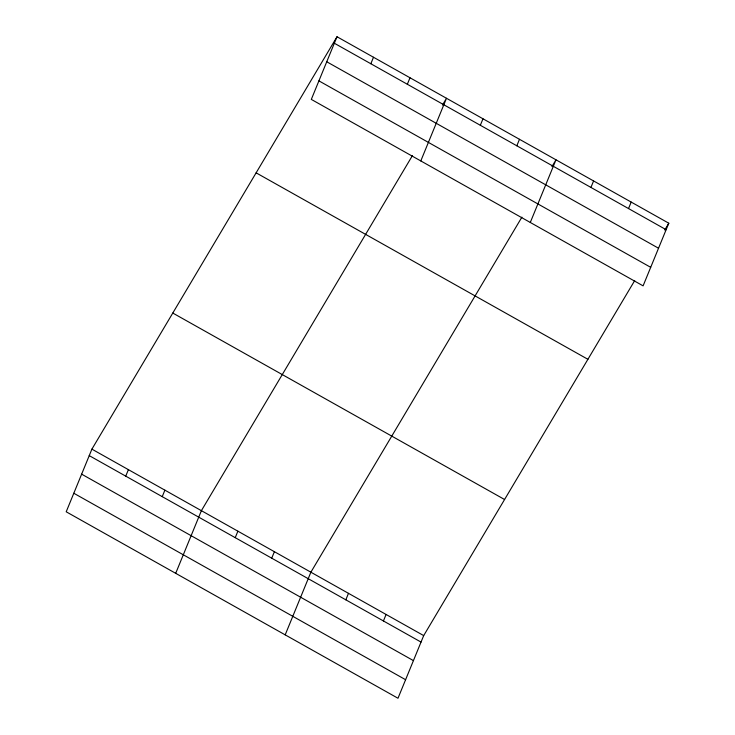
<?xml version="1.0" encoding="UTF-8"?>
<svg xmlns="http://www.w3.org/2000/svg" width="735" height="735" viewBox="0 0 735 735"><rect width="100%" height="100%" fill="white"/><g stroke="black" fill="none" stroke-linecap="round" stroke-linejoin="round"><path stroke-width="1.1" d="M337.007 36.75L311.309 99.4L643.097 285.86L668.795 223.21L337.007 36.75L91.903 449.14L66.205 511.79L397.993 698.25L423.691 635.6L634.709 280.568M125.74 476.133L128.395 469.647M162.233 496.649L164.897 490.162M370.844 63.743L373.499 57.256M175.702 573.318L201.39 510.669L412.409 155.636M407.337 84.259L410.001 77.772M235.228 537.662L237.892 531.184M420.797 160.928L446.494 98.279L442.452 105.087M271.729 558.177L274.385 551.691M480.332 125.281L482.987 118.794M285.189 634.856L310.877 572.207L521.896 217.165M516.824 145.787L519.489 139.301M345.827 599.824L348.482 593.338M530.293 222.466L555.982 159.817L551.939 166.625M383.431 620.956L386.086 614.469M590.931 187.434L593.586 180.948M628.526 208.565L631.19 202.079M664.752 230.018L668.795 223.21M334.342 43.236L666.13 229.697M326.744 61.768L658.532 248.228M318.916 80.868L650.695 267.329M256.12 172.835L587.908 359.305M172.789 313.046L504.578 499.515M91.903 449.14L423.691 635.6M89.238 455.626L421.026 642.087M81.64 474.158L413.428 660.618M73.812 493.249L405.601 679.719"/></g></svg>
